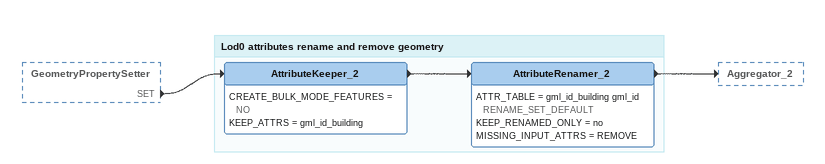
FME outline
GeometryPropertySetter [outside]
    SET -> AttributeKeeper_2

Bookmark: Lod0 attributes rename and remove geometry
AttributeKeeper_2
    CREATE_BULK_MODE_FEATURES = NO
    KEEP_ATTRS = gml_id_building
    -> AttributeRenamer_2
AttributeRenamer_2
    ATTR_TABLE = gml_id_building gml_id RENAME_SET_DEFAULT
    KEEP_RENAMED_ONLY = no
    MISSING_INPUT_ATTRS = REMOVE
    -> Aggregator_2
